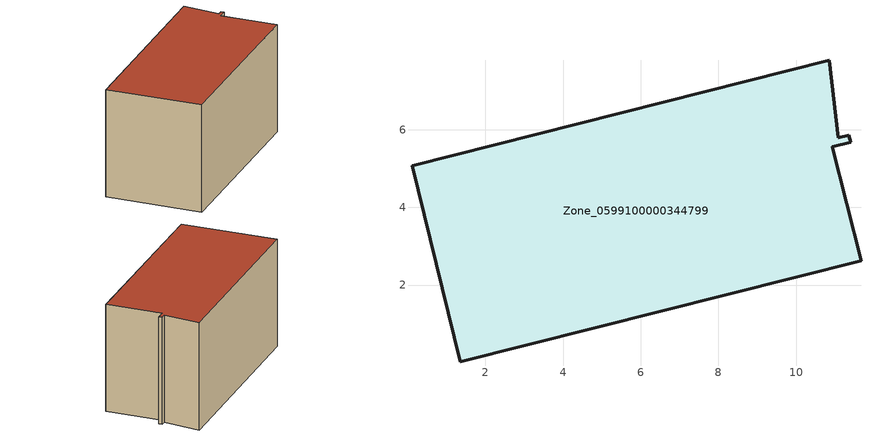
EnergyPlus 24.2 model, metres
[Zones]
Zone_0599100000344799
 floor ground (C_G): 1.35,0.02 0.12,5.07 10.85,7.79 11.08,5.79 11.36,5.86 11.41,5.68 10.93,5.56 11.67,2.62 z0
 wall outside (C_F): 11.41,5.68 11.36,5.86 11.08,5.79 10.85,7.79 0.12,5.07 1.35,0.02 11.67,2.62 10.93,5.56 11.41,5.68 z0:5.92
 roof outside (C_R): 1.35,0.02 11.67,2.62 10.93,5.56 11.41,5.68 11.36,5.86 11.08,5.79 10.85,7.79 0.12,5.07 z5.92
[BUILDING]
Pand.0599100000344799: North Axis=0; Terrain=City; Loads Convergence Tolerance Value=0.04; Temperature Convergence Tolerance Value=0.4; Solar Distribution=FullExterior; Maximum Number of Warmup Days=25; Minimum Number of Warmup Days=1
[Site:Location]
Rotterdam.The.Hague.AP_ZH_NLD Design_Conditions: Latitude=51.96; Longitude=4.45; Time Zone=1; Elevation=-4.5
[SITE:GROUNDTEMPERATURE:BUILDINGSURFACE]
18, 18, 18, 18, 18, 18, 18, 18, 18, 18, 18, 18
[MATERIAL] Thermal Absorptance=0.9; Solar Absorptance=0.7; Visible Absorptance=0.7
Name | Roughness | Thickness | Conductivity | Density | Specific Heat
G.TI.1992-2005 | MediumSmooth | 0.15 | 0.06 | 540 | 1210
F.TI.1992-2005 | Rough | 0.3 | 0.12 | 1920 | 840
R.TI.1992-2005 | MediumRough | 0.2 | 0.08 | 1500 | 1000
[CONSTRUCTION]
C_G: G.TI.1992-2005
C_F: F.TI.1992-2005
C_R: R.TI.1992-2005
[ZONE]
Zone_0599100000344799: Type=1; Multiplier=1; Ceiling Height=Autocalculate; Volume=Autocalculate; Floor Area=autocalculate; Part of Total Floor Area=Yes
[ZONEINFILTRATION:DESIGNFLOWRATE]
Infil_Zone_0599100000344799: Zone or ZoneList or Space or SpaceList=Zone_0599100000344799; Schedule=AlwaysOn; Design Flow Rate Calculation Method=Flow/Area; Flow Rate per Floor Area=0.0015; Constant Term Coefficient=1; Temperature Term Coefficient=0; Velocity Term Coefficient=0; Velocity Squared Term Coefficient=0
[HVACTEMPLATE:ZONE:IDEALLOADSAIRSYSTEM]
Zone_0599100000344799: Maximum Heating Supply Air Temperature=50; Minimum Cooling Supply Air Temperature=13; Maximum Heating Supply Air Humidity Ratio=0.0156; Minimum Cooling Supply Air Humidity Ratio=0.0077; Heating Limit=NoLimit; Cooling Limit=NoLimit; Dehumidification Control Type=ConstantSensibleHeatRatio; Cooling Sensible Heat Ratio=0.7; Dehumidification Setpoint=60; Humidification Control Type=None; Humidification Setpoint=30; Outdoor Air Method=None; Outdoor Air Flow Rate per Person=0.00944; Outdoor Air Flow Rate per Zone Floor Area=0; Outdoor Air Flow Rate per Zone=0; Demand Controlled Ventilation Type=None; Outdoor Air Economizer Type=NoEconomizer; Heat Recovery Type=None; Sensible Heat Recovery Effectiveness=0.7; Latent Heat Recovery Effectiveness=0.65
[ZONECONTROL:THERMOSTAT]
ThermostatControl_Zone_0599100000344799: Zone or ZoneList=Zone_0599100000344799; Control Type Schedule=DualSetpointControlType; Control 1=Thermostat_Zone_0599100000344799; Temperature Difference Between Cutout And Setpoint=0
[THERMOSTATSETPOINT:DUALSETPOINT]
Thermostat_Zone_0599100000344799: Heating Setpoint Temperature Schedule=HeatingSetpoint_Zone_0599100000344799; Cooling Setpoint Temperature Schedule=CoolingSetpoint_Zone_0599100000344799
[SCHEDULE:COMPACT]
HeatingSetpoint_Zone_0599100000344799: Through: 12/31, For: AllDays, Until: 24:00, 21
CoolingSetpoint_Zone_0599100000344799: Through: 12/31, For: AllDays, Until: 24:00, 24
DualSetpointControlType: Through: 12/31, For: AllDays, Until: 24:00, 4
AlwaysOn: Through: 12/31, For: AllDays, Until: 24:00, 1
